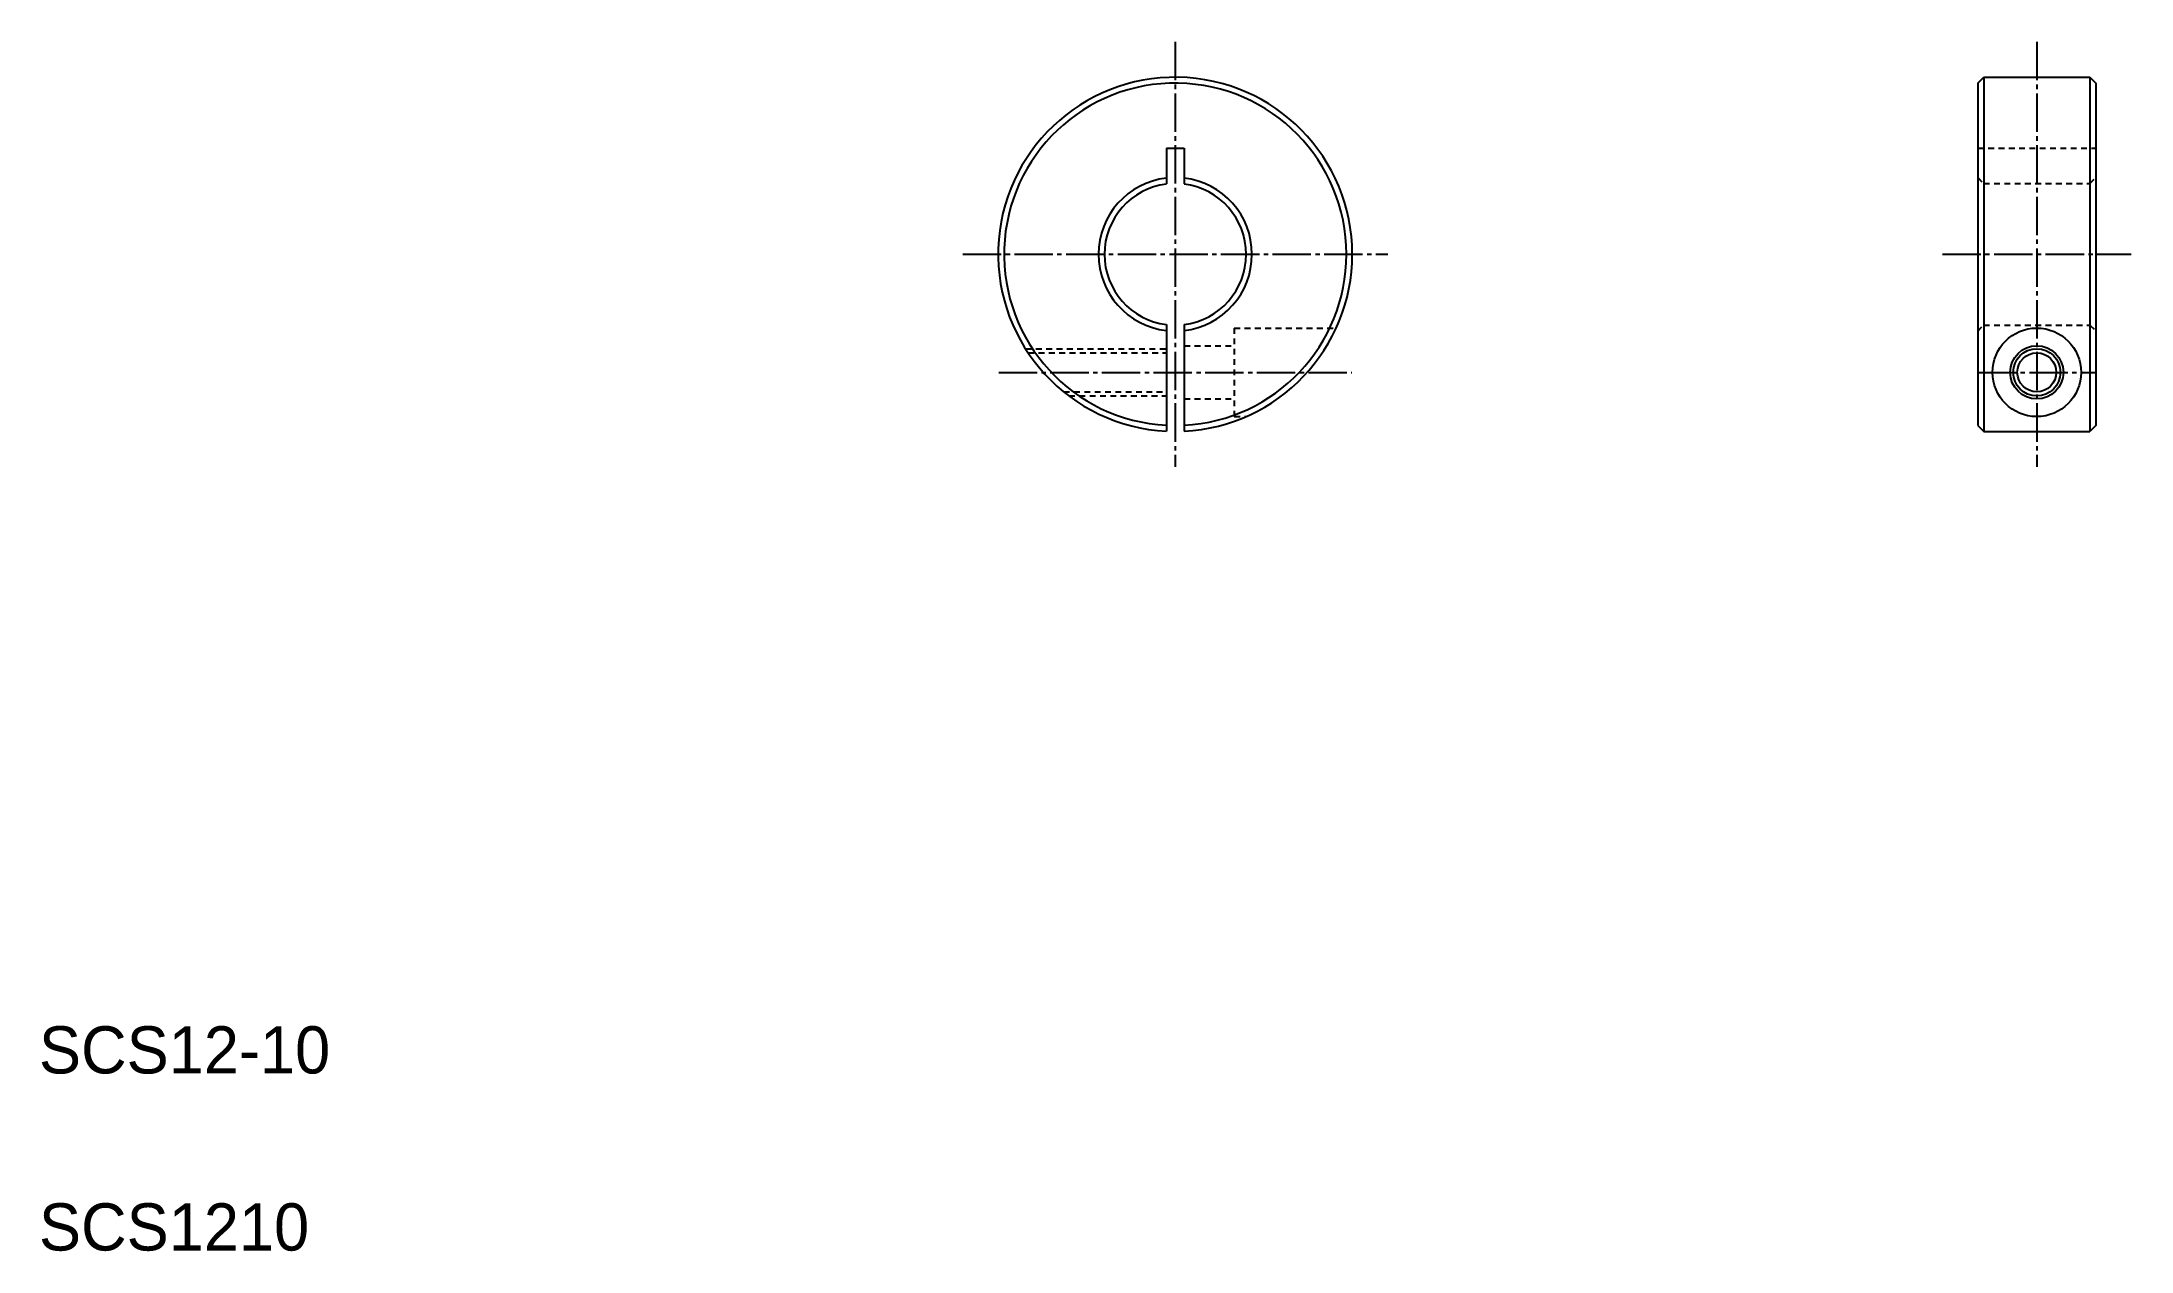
# Model space of a CAD drawing. Extents: x 10 to 187, y 10 to 112.
import ezdxf

# ---------------------------------------------------------------- set-up
doc = ezdxf.new("R2010")
doc.units = 0
doc.header["$LTSCALE"] = 0.25
doc.linetypes.add('CENTER', pattern=[17.5, 13, -1.5, 1.5, -1.5])
doc.linetypes.add('DASHED', pattern=[3.5, 2, -1.5])
doc.layers.get('0').update_dxf_attribs({"linetype": 'CONTINUOUS'})
doc.layers.add('CENTER', color=1, linetype='CENTER')

msp = doc.modelspace()

# ---------------------------------------------------------------- linework, layer by layer
at = {"color": 7, "linetype": 'CONTINUOUS'}
for p, q in [((174.26, 108.9), (174.76, 109.4)), ((174.26, 108.9), (174.26, 79.9)), ((174.76, 109.4), (174.76, 79.4)), ((174.76, 109.4), (183.76, 109.4)), ((183.76, 109.4), (183.76, 79.4)), ((183.76, 109.4), (184.26, 108.9)), ((184.26, 108.9), (184.26, 79.9)), ((105.52, 103.4), (105.52, 100.36)), ((105.52, 103.4), (107.02, 103.4)), ((107.02, 103.4), (107.02, 100.36)), ((105.52, 88.45), (105.52, 79.42)), ((107.02, 88.45), (107.02, 79.42)), ((174.26, 79.9), (174.76, 79.4)), ((184.26, 79.9), (183.76, 79.4)), ((174.76, 79.4), (183.76, 79.4))]:
    msp.add_line(p, q, dxfattribs=at)
at = {"color": 3, "linetype": 'DASHED'}
for p, q in [((174.26, 103.4), (184.26, 103.4)), ((174.26, 100.9), (174.76, 100.4)), ((183.76, 100.4), (184.26, 100.9)), ((174.76, 100.4), (183.76, 100.4)), ((111.27, 88.15), (119.91, 88.15)), ((111.27, 88.15), (111.27, 80.65)), ((174.26, 87.9), (174.76, 88.4)), ((174.76, 88.4), (183.76, 88.4)), ((183.76, 88.4), (184.26, 87.9)), ((93.58, 86.4), (105.52, 86.4)), ((93.81, 86.05), (105.52, 86.05)), ((107.02, 86.65), (111.27, 86.65)), ((96.82, 82.75), (105.52, 82.75)), ((97.27, 82.4), (105.52, 82.4)), ((107.02, 82.15), (111.27, 82.15)), ((111.27, 80.65), (112.27, 80.65))]:
    msp.add_line(p, q, dxfattribs=at)
for p, q in [((174.26, 101.65), (174.26, 101.65)), ((174.26, 94.4), (174.26, 94.4))]:
    msp.add_line(p, q)
msp.add_circle((179.26, 84.4), 3.75)
at = {"color": 7, "linetype": 'CONTINUOUS'}
for radius in [2.25, 1.65]:
    msp.add_circle((179.26, 84.4), radius, dxfattribs=at)
at = {"color": 3, "linetype": 'CONTINUOUS'}
msp.add_circle((179.26, 84.4), 2, dxfattribs=at)
at = {"color": 7, "linetype": 'CONTINUOUS'}
for radius, start, end in [(15, 0, 267.134), (14.5, 0, 267.0351), (6.5, 96.6258, 263.3742), (6, 97.1808, 262.8192), (6.5, 0, 83.3742), (6, 0, 82.8192), (6.5, 276.6258, 0), (6, 277.1807, 0), (15, 272.866, 0), (14.5, 272.9649, 0)]:
    msp.add_arc((106.27, 94.4), radius, start, end, dxfattribs=at)
at = {"layer": 'CENTER', "color": 1, "linetype": 'CENTER'}
for p, q in [((106.27, 112.4), (106.27, 76.4)), ((179.26, 112.4), (179.26, 76.4)), ((88.27, 94.4), (124.27, 94.4)), ((171.26, 94.4), (187.26, 94.4)), ((91.31, 84.4), (121.24, 84.4)), ((174.26, 84.4), (184.26, 84.4))]:
    msp.add_line(p, q, dxfattribs=at)

# ---------------------------------------------------------------- texts
for s, p in [('SCS12-10', (10, 25)), ('SCS1210', (10, 10))]:
    msp.add_text(s, height=4).set_placement(p)

doc.saveas('drawing.dxf')
